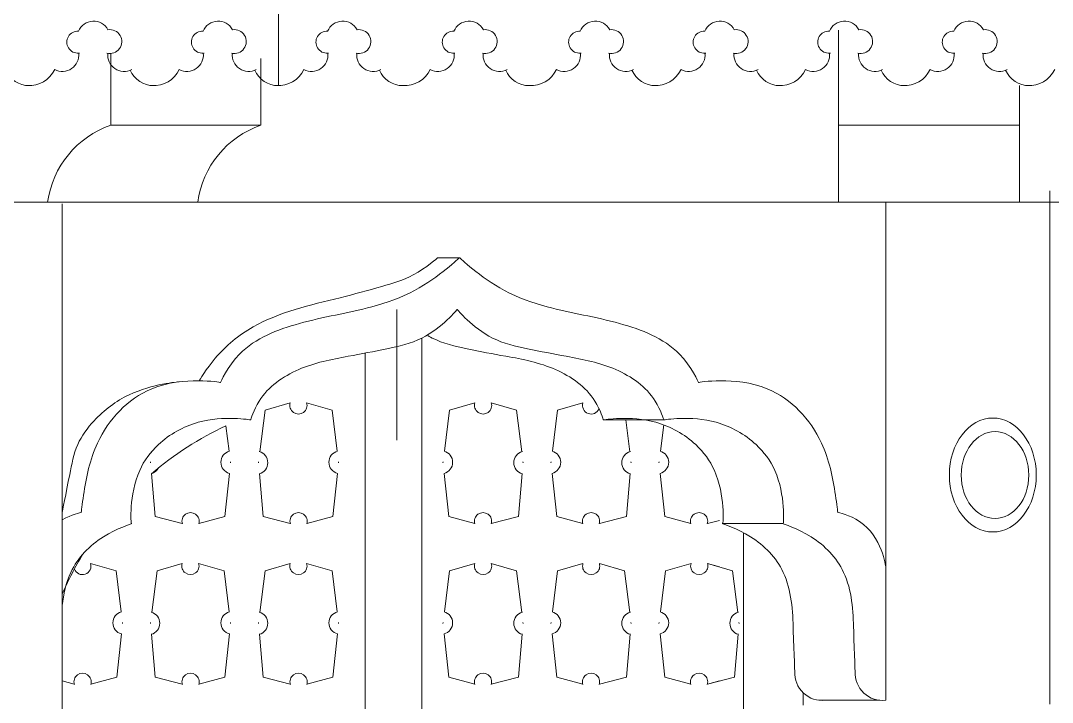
# Model space of a CAD drawing. Header units: millimetres. Extents: x 2399 to 111977, y 1313 to 59551.
# Drawn here: x 74274 to 75710, y 45612 to 46561 of the extents above; entities that cross this region are included whole.
import ezdxf

# ---------------------------------------------------------------- set-up
doc = ezdxf.new("R2010")
doc.units = ezdxf.units.MM
doc.layers.add('hatch1', color=7, linetype='Continuous', lineweight=20, true_color=0x6a6a6a)
doc.layers.add('main line', color=7, linetype='Continuous', lineweight=13)

msp = doc.modelspace()

# ---------------------------------------------------------------- linework, layer by layer
at = {"layer": 'hatch1', "color": 251, "linetype": 'Continuous', "lineweight": 20, "true_color": 0x6a6a6a}
msp.add_line((74331.6163, 45642.185), (74348.2847, 45637.8444), dxfattribs=at)
at = {"layer": 'main line', "color": 7, "linetype": 'Continuous', "lineweight": 13}
for p, q in [((74632.4541, 46470.9113), (74632.4541, 46670.8185)), ((75412.3357, 46308.781), (75412.3357, 46548.3053)), ((74399.2776, 46415.7989), (74399.2776, 46516.0211)), ((74608.2219, 46415.7989), (74608.2219, 46508.6647)), ((75664.1272, 46308.781), (75664.1272, 46470.9113)), ((74608.2219, 46415.7989), (74399.2776, 46415.7989)), ((75412.3357, 46415.7989), (75664.1272, 46415.7989)), ((75706.4596, 45609.7199), (75706.4596, 46324.2577)), ((70508.6168, 46308.781), (75977.1145, 46308.781)), ((74331.6163, 45599.4217), (74331.6163, 46306.236)), ((75478.2296, 45615.3063), (75478.2296, 46308.781)), ((74797.4492, 46159.4724), (74797.4492, 45977.2945)), ((74832.2906, 46119.5093), (74832.2906, 44698.128)), ((74753.4176, 46098.5704), (74753.4176, 44698.128)), ((74649.0769, 46029.391), (74613.9201, 46019.0482)), ((74707.2267, 46019.0482), (74671.8327, 46029.391)), ((74870.8201, 46019.0482), (74906.2141, 46029.391)), ((74928.9699, 46029.391), (74964.1267, 46019.0482)), ((75021.213, 46019.0482), (75056.607, 46029.391)), ((74613.9201, 46019.0482), (74606.7562, 45961.1341)), ((74714.4166, 45961.8144), (74707.2267, 46019.0482)), ((74863.6302, 45961.8144), (74870.8201, 46019.0482)), ((74964.1267, 46019.0482), (74971.2906, 45961.1341)), ((75014.0231, 45961.8144), (75021.213, 46019.0482)), ((74564.0237, 45961.8144), (74559.5639, 45997.3158)), ((75169.1248, 46005.4979), (75085.0651, 46005.4979)), ((75116.1958, 46005.4979), (75121.6835, 45961.1341)), ((75164.416, 45961.8144), (75169.0445, 45998.6587)), ((74454.6472, 45947.2603), (74454.4668, 45945.8021)), ((74566.0352, 45945.8021), (74565.8521, 45947.2603)), ((74605.04, 45947.2603), (74604.8597, 45945.8021)), ((74716.4281, 45945.8021), (74716.2449, 45947.2603)), ((74861.6187, 45945.8021), (74861.8019, 45947.2603)), ((74973.0068, 45947.2603), (74973.1871, 45945.8021)), ((75012.0116, 45945.8021), (75012.1947, 45947.2603)), ((75123.3996, 45947.2603), (75123.58, 45945.8021)), ((75162.4044, 45945.8021), (75162.5876, 45947.2603)), ((74455.7924, 45930.7353), (74461.0334, 45871.1693)), ((74557.8594, 45871.1693), (74564.4317, 45931.1642)), ((74606.1853, 45930.7353), (74611.4263, 45871.1693)), ((74708.2523, 45871.1693), (74714.8246, 45931.1642)), ((74869.7945, 45871.1693), (74863.2222, 45931.1642)), ((74971.8615, 45930.7353), (74966.6205, 45871.1693)), ((75020.1874, 45871.1693), (75013.6151, 45931.1642)), ((75122.2544, 45930.7353), (75117.0134, 45871.1693)), ((75170.5803, 45871.1693), (75164.008, 45931.1642)), ((74461.0334, 45871.1693), (74498.6776, 45861.3664)), ((74521.7636, 45861.4519), (74557.8594, 45871.1693)), ((74611.4263, 45871.1693), (74649.0705, 45861.3664)), ((74672.1564, 45861.4519), (74708.2523, 45871.1693)), ((74905.8904, 45861.4519), (74869.7945, 45871.1693)), ((74966.6205, 45871.1693), (74928.9763, 45861.3664)), ((75056.2832, 45861.4519), (75020.1874, 45871.1693)), ((75117.0134, 45871.1693), (75079.3692, 45861.3664)), ((75206.6761, 45861.4519), (75170.5803, 45871.1693)), ((75246.4304, 45865.707), (75229.7621, 45861.3664)), ((75334.39, 45861.2704), (75250.3302, 45861.2704)), ((75279.8898, 44698.128), (75279.8898, 45847.6994)), ((74371.0469, 45805.869), (74406.4409, 45795.5263)), ((74413.6308, 45738.2925), (74406.4409, 45795.5263)), ((74463.5272, 45795.5263), (74456.3633, 45737.6121)), ((74498.684, 45805.869), (74463.5272, 45795.5263)), ((74556.8338, 45795.5263), (74521.4398, 45805.869)), ((74564.0237, 45738.2925), (74556.8338, 45795.5263)), ((74613.9201, 45795.5263), (74606.7562, 45737.6121)), ((74649.0769, 45805.869), (74613.9201, 45795.5263)), ((74707.2267, 45795.5263), (74671.8327, 45805.869)), ((74714.4166, 45738.2925), (74707.2267, 45795.5263)), ((74863.6302, 45738.2925), (74870.8201, 45795.5263)), ((74870.8201, 45795.5263), (74906.2141, 45805.869)), ((74928.9699, 45805.869), (74964.1267, 45795.5263)), ((74964.1267, 45795.5263), (74971.2906, 45737.6121)), ((75014.0231, 45738.2925), (75021.213, 45795.5263)), ((75021.213, 45795.5263), (75056.607, 45805.869)), ((75079.3628, 45805.869), (75114.5196, 45795.5263)), ((75114.5196, 45795.5263), (75121.6835, 45737.6121)), ((75164.416, 45738.2925), (75171.6059, 45795.5263)), ((75206.9998, 45805.869), (75171.6059, 45795.5263)), ((75229.7557, 45805.869), (75246.4603, 45801.1355)), ((75229.7557, 45805.869), (75264.9125, 45795.5263)), ((75264.9125, 45795.5263), (75272.0764, 45737.6121)), ((74415.6424, 45722.2802), (74415.4592, 45723.7383)), ((74454.6472, 45723.7383), (74454.4668, 45722.2802)), ((74566.0352, 45722.2802), (74565.8521, 45723.7383)), ((74605.04, 45723.7383), (74604.8597, 45722.2802)), ((74716.4281, 45722.2802), (74716.2449, 45723.7383)), ((74861.6187, 45722.2802), (74861.8019, 45723.7383)), ((74973.0068, 45723.7383), (74973.1871, 45722.2802)), ((75012.0116, 45722.2802), (75012.1947, 45723.7383)), ((75123.3996, 45723.7383), (75123.58, 45722.2802)), ((75162.4044, 45722.2802), (75162.5876, 45723.7383)), ((75273.7925, 45723.7383), (75273.9729, 45722.2802)), ((74407.4665, 45647.6473), (74414.0388, 45707.6423)), ((74455.7924, 45707.2134), (74461.0334, 45647.6473)), ((74557.8594, 45647.6473), (74564.4317, 45707.6423)), ((74606.1853, 45707.2134), (74611.4263, 45647.6473)), ((74708.2523, 45647.6473), (74714.8246, 45707.6423)), ((74869.7945, 45647.6473), (74863.2222, 45707.6423)), ((74971.8615, 45707.2134), (74966.6205, 45647.6473)), ((75020.1874, 45647.6473), (75013.6151, 45707.6423)), ((75122.2544, 45707.2134), (75117.0134, 45647.6473)), ((75170.5803, 45647.6473), (75164.008, 45707.6423)), ((75272.6472, 45707.2134), (75267.4063, 45647.6473)), ((74371.3707, 45637.9299), (74407.4665, 45647.6473)), ((74461.0334, 45647.6473), (74498.6776, 45637.8444)), ((74521.7636, 45637.9299), (74557.8594, 45647.6473)), ((74611.4263, 45647.6473), (74649.0705, 45637.8444)), ((74672.1564, 45637.9299), (74708.2523, 45647.6473)), ((74905.8904, 45637.9299), (74869.7945, 45647.6473)), ((74966.6205, 45647.6473), (74928.9763, 45637.8444)), ((75056.2832, 45637.9299), (75020.1874, 45647.6473)), ((75117.0134, 45647.6473), (75079.3692, 45637.8444)), ((75206.6761, 45637.9299), (75170.5803, 45647.6473)), ((75267.4063, 45647.6473), (75229.7621, 45637.8444)), ((75246.4304, 45642.185), (75229.7621, 45637.8444)), ((75363.0266, 45608.6844), (75363.0266, 45625.8484)), ((75385.1433, 45615.3063), (75469.2031, 45615.3063))]:
    msp.add_line(p, q, dxfattribs=at)
at = {"layer": 'main line', "color": 7, "linetype": 'Continuous', "lineweight": 13, "flags": 128}
for points in [[(74393.7937, 46516.0211, 1.219803903), (74395.2242, 46548.703, 0.63216014), (74354.2602, 46546.7048, 1.067465283), (74354.4949, 46516.0211, -0.60309642), (74321.1032, 46493.2549)], [(74393.7937, 46516.0211, 1.219803903), (74395.2242, 46548.703, 0.63216014), (74354.2602, 46546.7048, 1.067465283), (74354.4949, 46516.0211, -0.60309642), (74321.1032, 46493.2549)], [(74393.7937, 46516.0211, 1.219803903), (74395.2242, 46548.703, 0.63216014), (74354.2602, 46546.7048, 1.067465283), (74354.4949, 46516.0211, -0.60309642), (74321.1032, 46493.2549)], [(74393.7937, 46516.0211, 1.219803903), (74395.2242, 46548.703, 0.63216014), (74354.2602, 46546.7048, 1.067465283), (74354.4949, 46516.0211, -0.60309642), (74321.1032, 46493.2549)], [(74393.7937, 46516.0211, 1.219803903), (74395.2242, 46548.703, 0.63216014), (74354.2602, 46546.7048, 1.067465283), (74354.4949, 46516.0211, -0.60309642), (74321.1032, 46493.2549)], [(74393.7937, 46516.0211, 1.219803903), (74395.2242, 46548.703, 0.63216014), (74354.2602, 46546.7048, 1.067465283), (74354.4949, 46516.0211, -0.60309642), (74321.1032, 46493.2549)], [(74567.2057, 46516.0211, 1.219803903), (74568.6362, 46548.703, 0.63216014), (74527.6721, 46546.7048, 1.067465283), (74527.9069, 46516.0211, -0.60309642), (74494.5151, 46493.2549)], [(74567.2057, 46516.0211, 1.219803903), (74568.6362, 46548.703, 0.63216014), (74527.6721, 46546.7048, 1.067465283), (74527.9069, 46516.0211, -0.60309642), (74494.5151, 46493.2549)], [(74567.2057, 46516.0211, 1.219803903), (74568.6362, 46548.703, 0.63216014), (74527.6721, 46546.7048, 1.067465283), (74527.9069, 46516.0211, -0.60309642), (74494.5151, 46493.2549)], [(74567.2057, 46516.0211, 1.219803903), (74568.6362, 46548.703, 0.63216014), (74527.6721, 46546.7048, 1.067465283), (74527.9069, 46516.0211, -0.60309642), (74494.5151, 46493.2549)], [(74567.2057, 46516.0211, 1.219803903), (74568.6362, 46548.703, 0.63216014), (74527.6721, 46546.7048, 1.067465283), (74527.9069, 46516.0211, -0.60309642), (74494.5151, 46493.2549)], [(74567.2057, 46516.0211, 1.219803903), (74568.6362, 46548.703, 0.63216014), (74527.6721, 46546.7048, 1.067465283), (74527.9069, 46516.0211, -0.60309642), (74494.5151, 46493.2549)], [(74740.6177, 46516.0211, 1.219803903), (74742.0481, 46548.703, 0.63216014), (74701.0841, 46546.7048, 1.067465283), (74701.3189, 46516.0211, -0.60309642), (74667.9271, 46493.2549)], [(74740.6177, 46516.0211, 1.219803903), (74742.0481, 46548.703, 0.63216014), (74701.0841, 46546.7048, 1.067465283), (74701.3189, 46516.0211, -0.60309642), (74667.9271, 46493.2549)], [(74740.6177, 46516.0211, 1.219803903), (74742.0481, 46548.703, 0.63216014), (74701.0841, 46546.7048, 1.067465283), (74701.3189, 46516.0211, -0.60309642), (74667.9271, 46493.2549)], [(74740.6177, 46516.0211, 1.219803903), (74742.0481, 46548.703, 0.63216014), (74701.0841, 46546.7048, 1.067465283), (74701.3189, 46516.0211, -0.60309642), (74667.9271, 46493.2549)], [(74740.6177, 46516.0211, 1.219803903), (74742.0481, 46548.703, 0.63216014), (74701.0841, 46546.7048, 1.067465283), (74701.3189, 46516.0211, -0.60309642), (74667.9271, 46493.2549)], [(74740.6177, 46516.0211, 1.219803903), (74742.0481, 46548.703, 0.63216014), (74701.0841, 46546.7048, 1.067465283), (74701.3189, 46516.0211, -0.60309642), (74667.9271, 46493.2549)], [(74916.4844, 46516.0211, 1.219803903), (74917.9148, 46548.703, 0.63216014), (74876.9508, 46546.7048, 1.067465283), (74877.1856, 46516.0211, -0.60309642), (74843.7938, 46493.2549)], [(74916.4844, 46516.0211, 1.219803903), (74917.9148, 46548.703, 0.63216014), (74876.9508, 46546.7048, 1.067465283), (74877.1856, 46516.0211, -0.60309642), (74843.7938, 46493.2549)], [(74916.4844, 46516.0211, 1.219803903), (74917.9148, 46548.703, 0.63216014), (74876.9508, 46546.7048, 1.067465283), (74877.1856, 46516.0211, -0.60309642), (74843.7938, 46493.2549)], [(74916.4844, 46516.0211, 1.219803903), (74917.9148, 46548.703, 0.63216014), (74876.9508, 46546.7048, 1.067465283), (74877.1856, 46516.0211, -0.60309642), (74843.7938, 46493.2549)], [(74916.4844, 46516.0211, 1.219803903), (74917.9148, 46548.703, 0.63216014), (74876.9508, 46546.7048, 1.067465283), (74877.1856, 46516.0211, -0.60309642), (74843.7938, 46493.2549)], [(74916.4844, 46516.0211, 1.219803903), (74917.9148, 46548.703, 0.63216014), (74876.9508, 46546.7048, 1.067465283), (74877.1856, 46516.0211, -0.60309642), (74843.7938, 46493.2549)], [(75092.3511, 46516.0211, 1.219803903), (75093.7815, 46548.703, 0.63216014), (75052.8175, 46546.7048, 1.067465283), (75053.0522, 46516.0211, -0.60309642), (75019.6605, 46493.2549)], [(75092.3511, 46516.0211, 1.219803903), (75093.7815, 46548.703, 0.63216014), (75052.8175, 46546.7048, 1.067465283), (75053.0522, 46516.0211, -0.60309642), (75019.6605, 46493.2549)], [(75092.3511, 46516.0211, 1.219803903), (75093.7815, 46548.703, 0.63216014), (75052.8175, 46546.7048, 1.067465283), (75053.0522, 46516.0211, -0.60309642), (75019.6605, 46493.2549)], [(75092.3511, 46516.0211, 1.219803903), (75093.7815, 46548.703, 0.63216014), (75052.8175, 46546.7048, 1.067465283), (75053.0522, 46516.0211, -0.60309642), (75019.6605, 46493.2549)], [(75092.3511, 46516.0211, 1.219803903), (75093.7815, 46548.703, 0.63216014), (75052.8175, 46546.7048, 1.067465283), (75053.0522, 46516.0211, -0.60309642), (75019.6605, 46493.2549)], [(75092.3511, 46516.0211, 1.219803903), (75093.7815, 46548.703, 0.63216014), (75052.8175, 46546.7048, 1.067465283), (75053.0522, 46516.0211, -0.60309642), (75019.6605, 46493.2549)], [(75265.763, 46516.0211, 1.219803903), (75267.1935, 46548.703, 0.63216014), (75226.2295, 46546.7048, 1.067465283), (75226.4642, 46516.0211, -0.60309642), (75193.0725, 46493.2549)], [(75265.763, 46516.0211, 1.219803903), (75267.1935, 46548.703, 0.63216014), (75226.2295, 46546.7048, 1.067465283), (75226.4642, 46516.0211, -0.60309642), (75193.0725, 46493.2549)], [(75265.763, 46516.0211, 1.219803903), (75267.1935, 46548.703, 0.63216014), (75226.2295, 46546.7048, 1.067465283), (75226.4642, 46516.0211, -0.60309642), (75193.0725, 46493.2549)], [(75265.763, 46516.0211, 1.219803903), (75267.1935, 46548.703, 0.63216014), (75226.2295, 46546.7048, 1.067465283), (75226.4642, 46516.0211, -0.60309642), (75193.0725, 46493.2549)], [(75265.763, 46516.0211, 1.219803903), (75267.1935, 46548.703, 0.63216014), (75226.2295, 46546.7048, 1.067465283), (75226.4642, 46516.0211, -0.60309642), (75193.0725, 46493.2549)], [(75265.763, 46516.0211, 1.219803903), (75267.1935, 46548.703, 0.63216014), (75226.2295, 46546.7048, 1.067465283), (75226.4642, 46516.0211, -0.60309642), (75193.0725, 46493.2549)], [(75439.175, 46516.0211, 1.219803903), (75440.6054, 46548.703, 0.63216014), (75399.6414, 46546.7048, 1.067465283), (75399.8762, 46516.0211, -0.60309642), (75366.4844, 46493.2549)], [(75439.175, 46516.0211, 1.219803903), (75440.6054, 46548.703, 0.63216014), (75399.6414, 46546.7048, 1.067465283), (75399.8762, 46516.0211, -0.60309642), (75366.4844, 46493.2549)], [(75439.175, 46516.0211, 1.219803903), (75440.6054, 46548.703, 0.63216014), (75399.6414, 46546.7048, 1.067465283), (75399.8762, 46516.0211, -0.60309642), (75366.4844, 46493.2549)], [(75439.175, 46516.0211, 1.219803903), (75440.6054, 46548.703, 0.63216014), (75399.6414, 46546.7048, 1.067465283), (75399.8762, 46516.0211, -0.60309642), (75366.4844, 46493.2549)], [(75439.175, 46516.0211, 1.219803903), (75440.6054, 46548.703, 0.63216014), (75399.6414, 46546.7048, 1.067465283), (75399.8762, 46516.0211, -0.60309642), (75366.4844, 46493.2549)], [(75439.175, 46516.0211, 1.219803903), (75440.6054, 46548.703, 0.63216014), (75399.6414, 46546.7048, 1.067465283), (75399.8762, 46516.0211, -0.60309642), (75366.4844, 46493.2549)], [(75612.587, 46516.0211, 1.219803903), (75614.0174, 46548.703, 0.63216014), (75573.0534, 46546.7048, 1.067465283), (75573.2881, 46516.0211, -0.60309642), (75539.8964, 46493.2549)], [(75612.587, 46516.0211, 1.219803903), (75614.0174, 46548.703, 0.63216014), (75573.0534, 46546.7048, 1.067465283), (75573.2881, 46516.0211, -0.60309642), (75539.8964, 46493.2549)], [(75612.587, 46516.0211, 1.219803903), (75614.0174, 46548.703, 0.63216014), (75573.0534, 46546.7048, 1.067465283), (75573.2881, 46516.0211, -0.60309642), (75539.8964, 46493.2549)], [(75612.587, 46516.0211, 1.219803903), (75614.0174, 46548.703, 0.63216014), (75573.0534, 46546.7048, 1.067465283), (75573.2881, 46516.0211, -0.60309642), (75539.8964, 46493.2549)], [(75612.587, 46516.0211, 1.219803903), (75614.0174, 46548.703, 0.63216014), (75573.0534, 46546.7048, 1.067465283), (75573.2881, 46516.0211, -0.60309642), (75539.8964, 46493.2549)], [(75612.587, 46516.0211, 1.219803903), (75614.0174, 46548.703, 0.63216014), (75573.0534, 46546.7048, 1.067465283), (75573.2881, 46516.0211, -0.60309642), (75539.8964, 46493.2549)], [(74355.6926, 46516.0211, -0.017938026), (74354.5213, 46515.7773)], [(74355.6926, 46516.0211, -0.017938026), (74354.5213, 46515.7773)], [(74355.6926, 46516.0211, -0.017938026), (74354.5213, 46515.7773)], [(74355.6926, 46516.0211, -0.017938026), (74354.5213, 46515.7773)], [(74355.6926, 46516.0211, -0.017938026), (74354.5213, 46515.7773)], [(74355.6926, 46516.0211, -0.017938026), (74354.5213, 46515.7773)], [(74394.9915, 46516.0211, 0.60309642), (74428.3832, 46493.2549)], [(74394.9915, 46516.0211, 0.60309642), (74428.3832, 46493.2549)], [(74394.9915, 46516.0211, 0.60309642), (74428.3832, 46493.2549)], [(74394.9915, 46516.0211, 0.60309642), (74428.3832, 46493.2549)], [(74394.9915, 46516.0211, 0.60309642), (74428.3832, 46493.2549)], [(74394.9915, 46516.0211, 0.60309642), (74428.3832, 46493.2549)], [(74529.1046, 46516.0211, -0.017938026), (74527.9332, 46515.7773)], [(74529.1046, 46516.0211, -0.017938026), (74527.9332, 46515.7773)], [(74529.1046, 46516.0211, -0.017938026), (74527.9332, 46515.7773)], [(74529.1046, 46516.0211, -0.017938026), (74527.9332, 46515.7773)], [(74529.1046, 46516.0211, -0.017938026), (74527.9332, 46515.7773)], [(74529.1046, 46516.0211, -0.017938026), (74527.9332, 46515.7773)], [(74568.4034, 46516.0211, 0.60309642), (74601.7952, 46493.2549)], [(74568.4034, 46516.0211, 0.60309642), (74601.7952, 46493.2549)], [(74568.4034, 46516.0211, 0.60309642), (74601.7952, 46493.2549)], [(74568.4034, 46516.0211, 0.60309642), (74601.7952, 46493.2549)], [(74568.4034, 46516.0211, 0.60309642), (74601.7952, 46493.2549)], [(74568.4034, 46516.0211, 0.60309642), (74601.7952, 46493.2549)], [(74702.5166, 46516.0211, -0.017938026), (74701.3452, 46515.7773)], [(74702.5166, 46516.0211, -0.017938026), (74701.3452, 46515.7773)], [(74702.5166, 46516.0211, -0.017938026), (74701.3452, 46515.7773)], [(74702.5166, 46516.0211, -0.017938026), (74701.3452, 46515.7773)], [(74702.5166, 46516.0211, -0.017938026), (74701.3452, 46515.7773)], [(74702.5166, 46516.0211, -0.017938026), (74701.3452, 46515.7773)], [(74741.8154, 46516.0211, 0.60309642), (74775.2071, 46493.2549)], [(74741.8154, 46516.0211, 0.60309642), (74775.2071, 46493.2549)], [(74741.8154, 46516.0211, 0.60309642), (74775.2071, 46493.2549)], [(74741.8154, 46516.0211, 0.60309642), (74775.2071, 46493.2549)], [(74741.8154, 46516.0211, 0.60309642), (74775.2071, 46493.2549)], [(74741.8154, 46516.0211, 0.60309642), (74775.2071, 46493.2549)], [(74878.3833, 46516.0211, -0.017938026), (74877.2119, 46515.7773)], [(74878.3833, 46516.0211, -0.017938026), (74877.2119, 46515.7773)], [(74878.3833, 46516.0211, -0.017938026), (74877.2119, 46515.7773)], [(74878.3833, 46516.0211, -0.017938026), (74877.2119, 46515.7773)], [(74878.3833, 46516.0211, -0.017938026), (74877.2119, 46515.7773)], [(74878.3833, 46516.0211, -0.017938026), (74877.2119, 46515.7773)], [(74917.6821, 46516.0211, 0.60309642), (74951.0738, 46493.2549)], [(74917.6821, 46516.0211, 0.60309642), (74951.0738, 46493.2549)], [(74917.6821, 46516.0211, 0.60309642), (74951.0738, 46493.2549)], [(74917.6821, 46516.0211, 0.60309642), (74951.0738, 46493.2549)], [(74917.6821, 46516.0211, 0.60309642), (74951.0738, 46493.2549)], [(74917.6821, 46516.0211, 0.60309642), (74951.0738, 46493.2549)], [(75054.25, 46516.0211, -0.017938026), (75053.0786, 46515.7773)], [(75054.25, 46516.0211, -0.017938026), (75053.0786, 46515.7773)], [(75054.25, 46516.0211, -0.017938026), (75053.0786, 46515.7773)], [(75054.25, 46516.0211, -0.017938026), (75053.0786, 46515.7773)], [(75054.25, 46516.0211, -0.017938026), (75053.0786, 46515.7773)], [(75054.25, 46516.0211, -0.017938026), (75053.0786, 46515.7773)], [(75093.5488, 46516.0211, 0.60309642), (75126.9405, 46493.2549)], [(75093.5488, 46516.0211, 0.60309642), (75126.9405, 46493.2549)], [(75093.5488, 46516.0211, 0.60309642), (75126.9405, 46493.2549)], [(75093.5488, 46516.0211, 0.60309642), (75126.9405, 46493.2549)], [(75093.5488, 46516.0211, 0.60309642), (75126.9405, 46493.2549)], [(75093.5488, 46516.0211, 0.60309642), (75126.9405, 46493.2549)], [(75227.6619, 46516.0211, -0.017938026), (75226.4906, 46515.7773)], [(75227.6619, 46516.0211, -0.017938026), (75226.4906, 46515.7773)], [(75227.6619, 46516.0211, -0.017938026), (75226.4906, 46515.7773)], [(75227.6619, 46516.0211, -0.017938026), (75226.4906, 46515.7773)], [(75227.6619, 46516.0211, -0.017938026), (75226.4906, 46515.7773)], [(75227.6619, 46516.0211, -0.017938026), (75226.4906, 46515.7773)], [(75266.9607, 46516.0211, 0.60309642), (75300.3525, 46493.2549)], [(75266.9607, 46516.0211, 0.60309642), (75300.3525, 46493.2549)], [(75266.9607, 46516.0211, 0.60309642), (75300.3525, 46493.2549)], [(75266.9607, 46516.0211, 0.60309642), (75300.3525, 46493.2549)], [(75266.9607, 46516.0211, 0.60309642), (75300.3525, 46493.2549)], [(75266.9607, 46516.0211, 0.60309642), (75300.3525, 46493.2549)], [(75401.0739, 46516.0211, -0.017938026), (75399.9025, 46515.7773)], [(75401.0739, 46516.0211, -0.017938026), (75399.9025, 46515.7773)], [(75401.0739, 46516.0211, -0.017938026), (75399.9025, 46515.7773)], [(75401.0739, 46516.0211, -0.017938026), (75399.9025, 46515.7773)], [(75401.0739, 46516.0211, -0.017938026), (75399.9025, 46515.7773)], [(75401.0739, 46516.0211, -0.017938026), (75399.9025, 46515.7773)], [(75440.3727, 46516.0211, 0.60309642), (75473.7645, 46493.2549)], [(75440.3727, 46516.0211, 0.60309642), (75473.7645, 46493.2549)], [(75440.3727, 46516.0211, 0.60309642), (75473.7645, 46493.2549)], [(75440.3727, 46516.0211, 0.60309642), (75473.7645, 46493.2549)], [(75440.3727, 46516.0211, 0.60309642), (75473.7645, 46493.2549)], [(75440.3727, 46516.0211, 0.60309642), (75473.7645, 46493.2549)], [(75574.4859, 46516.0211, -0.017938026), (75573.3145, 46515.7773)], [(75574.4859, 46516.0211, -0.017938026), (75573.3145, 46515.7773)], [(75574.4859, 46516.0211, -0.017938026), (75573.3145, 46515.7773)], [(75574.4859, 46516.0211, -0.017938026), (75573.3145, 46515.7773)], [(75574.4859, 46516.0211, -0.017938026), (75573.3145, 46515.7773)], [(75574.4859, 46516.0211, -0.017938026), (75573.3145, 46515.7773)], [(75613.7847, 46516.0211, 0.60309642), (75647.1764, 46493.2549)], [(75613.7847, 46516.0211, 0.60309642), (75647.1764, 46493.2549)], [(75613.7847, 46516.0211, 0.60309642), (75647.1764, 46493.2549)], [(75613.7847, 46516.0211, 0.60309642), (75647.1764, 46493.2549)], [(75613.7847, 46516.0211, 0.60309642), (75647.1764, 46493.2549)], [(75613.7847, 46516.0211, 0.60309642), (75647.1764, 46493.2549)], [(74252.8568, 46492.27, 0.304535594), (74285.6302, 46470.9113)], [(74252.8568, 46492.27, 0.304535594), (74285.6302, 46470.9113)], [(74252.8568, 46492.27, 0.304535594), (74285.6302, 46470.9113)], [(74252.8568, 46492.27, 0.304535594), (74285.6302, 46470.9113)], [(74252.8568, 46492.27, 0.304535594), (74285.6302, 46470.9113)], [(74252.8568, 46492.27, 0.304535594), (74285.6302, 46470.9113)], [(74283.1755, 46470.9113, 0.304535594), (74321.1032, 46493.2549)], [(74283.1755, 46470.9113, 0.304535594), (74321.1032, 46493.2549)], [(74283.1755, 46470.9113, 0.304535594), (74321.1032, 46493.2549)], [(74283.1755, 46470.9113, 0.304535594), (74321.1032, 46493.2549)], [(74283.1755, 46470.9113, 0.304535594), (74321.1032, 46493.2549)], [(74283.1755, 46470.9113, 0.304535594), (74321.1032, 46493.2549)], [(74426.2688, 46492.27, 0.304535594), (74459.0422, 46470.9113)], [(74426.2688, 46492.27, 0.304535594), (74459.0422, 46470.9113)], [(74426.2688, 46492.27, 0.304535594), (74459.0422, 46470.9113)], [(74426.2688, 46492.27, 0.304535594), (74459.0422, 46470.9113)], [(74426.2688, 46492.27, 0.304535594), (74459.0422, 46470.9113)], [(74426.2688, 46492.27, 0.304535594), (74459.0422, 46470.9113)], [(74456.5874, 46470.9113, 0.304535594), (74494.5151, 46493.2549)], [(74456.5874, 46470.9113, 0.304535594), (74494.5151, 46493.2549)], [(74456.5874, 46470.9113, 0.304535594), (74494.5151, 46493.2549)], [(74456.5874, 46470.9113, 0.304535594), (74494.5151, 46493.2549)], [(74456.5874, 46470.9113, 0.304535594), (74494.5151, 46493.2549)], [(74456.5874, 46470.9113, 0.304535594), (74494.5151, 46493.2549)], [(74599.6808, 46492.27, 0.304535594), (74632.4541, 46470.9113)], [(74599.6808, 46492.27, 0.304535594), (74632.4541, 46470.9113)], [(74599.6808, 46492.27, 0.304535594), (74632.4541, 46470.9113)], [(74599.6808, 46492.27, 0.304535594), (74632.4541, 46470.9113)], [(74599.6808, 46492.27, 0.304535594), (74632.4541, 46470.9113)], [(74599.6808, 46492.27, 0.304535594), (74632.4541, 46470.9113)], [(74629.9994, 46470.9113, 0.304535594), (74667.9271, 46493.2549)], [(74629.9994, 46470.9113, 0.304535594), (74667.9271, 46493.2549)], [(74629.9994, 46470.9113, 0.304535594), (74667.9271, 46493.2549)], [(74629.9994, 46470.9113, 0.304535594), (74667.9271, 46493.2549)], [(74629.9994, 46470.9113, 0.304535594), (74667.9271, 46493.2549)], [(74629.9994, 46470.9113, 0.304535594), (74667.9271, 46493.2549)], [(74773.0927, 46492.27, 0.304535594), (74805.8661, 46470.9113)], [(74773.0927, 46492.27, 0.304535594), (74805.8661, 46470.9113)], [(74773.0927, 46492.27, 0.304535594), (74805.8661, 46470.9113)], [(74773.0927, 46492.27, 0.304535594), (74805.8661, 46470.9113)], [(74773.0927, 46492.27, 0.304535594), (74805.8661, 46470.9113)], [(74773.0927, 46492.27, 0.304535594), (74805.8661, 46470.9113)], [(74805.8661, 46470.9113, 0.304535594), (74843.7938, 46493.2549)], [(74805.8661, 46470.9113, 0.304535594), (74843.7938, 46493.2549)], [(74805.8661, 46470.9113, 0.304535594), (74843.7938, 46493.2549)], [(74805.8661, 46470.9113, 0.304535594), (74843.7938, 46493.2549)], [(74805.8661, 46470.9113, 0.304535594), (74843.7938, 46493.2549)], [(74805.8661, 46470.9113, 0.304535594), (74843.7938, 46493.2549)], [(74948.9594, 46492.27, 0.304535594), (74981.7328, 46470.9113)], [(74948.9594, 46492.27, 0.304535594), (74981.7328, 46470.9113)], [(74948.9594, 46492.27, 0.304535594), (74981.7328, 46470.9113)], [(74948.9594, 46492.27, 0.304535594), (74981.7328, 46470.9113)], [(74948.9594, 46492.27, 0.304535594), (74981.7328, 46470.9113)], [(74948.9594, 46492.27, 0.304535594), (74981.7328, 46470.9113)], [(74981.7328, 46470.9113, 0.304535594), (75019.6605, 46493.2549)], [(74981.7328, 46470.9113, 0.304535594), (75019.6605, 46493.2549)], [(74981.7328, 46470.9113, 0.304535594), (75019.6605, 46493.2549)], [(74981.7328, 46470.9113, 0.304535594), (75019.6605, 46493.2549)], [(74981.7328, 46470.9113, 0.304535594), (75019.6605, 46493.2549)], [(74981.7328, 46470.9113, 0.304535594), (75019.6605, 46493.2549)], [(75124.8261, 46492.27, 0.304535594), (75157.5995, 46470.9113)], [(75124.8261, 46492.27, 0.304535594), (75157.5995, 46470.9113)], [(75124.8261, 46492.27, 0.304535594), (75157.5995, 46470.9113)], [(75124.8261, 46492.27, 0.304535594), (75157.5995, 46470.9113)], [(75124.8261, 46492.27, 0.304535594), (75157.5995, 46470.9113)], [(75124.8261, 46492.27, 0.304535594), (75157.5995, 46470.9113)], [(75155.1448, 46470.9113, 0.304535594), (75193.0725, 46493.2549)], [(75155.1448, 46470.9113, 0.304535594), (75193.0725, 46493.2549)], [(75155.1448, 46470.9113, 0.304535594), (75193.0725, 46493.2549)], [(75155.1448, 46470.9113, 0.304535594), (75193.0725, 46493.2549)], [(75155.1448, 46470.9113, 0.304535594), (75193.0725, 46493.2549)], [(75155.1448, 46470.9113, 0.304535594), (75193.0725, 46493.2549)], [(75298.2381, 46492.27, 0.304535594), (75331.0115, 46470.9113)], [(75298.2381, 46492.27, 0.304535594), (75331.0115, 46470.9113)], [(75298.2381, 46492.27, 0.304535594), (75331.0115, 46470.9113)], [(75298.2381, 46492.27, 0.304535594), (75331.0115, 46470.9113)], [(75298.2381, 46492.27, 0.304535594), (75331.0115, 46470.9113)], [(75298.2381, 46492.27, 0.304535594), (75331.0115, 46470.9113)], [(75328.5567, 46470.9113, 0.304535594), (75366.4844, 46493.2549)], [(75328.5567, 46470.9113, 0.304535594), (75366.4844, 46493.2549)], [(75328.5567, 46470.9113, 0.304535594), (75366.4844, 46493.2549)], [(75328.5567, 46470.9113, 0.304535594), (75366.4844, 46493.2549)], [(75328.5567, 46470.9113, 0.304535594), (75366.4844, 46493.2549)], [(75328.5567, 46470.9113, 0.304535594), (75366.4844, 46493.2549)], [(75471.6501, 46492.27, 0.304535594), (75504.4234, 46470.9113)], [(75471.6501, 46492.27, 0.304535594), (75504.4234, 46470.9113)], [(75471.6501, 46492.27, 0.304535594), (75504.4234, 46470.9113)], [(75471.6501, 46492.27, 0.304535594), (75504.4234, 46470.9113)], [(75471.6501, 46492.27, 0.304535594), (75504.4234, 46470.9113)], [(75471.6501, 46492.27, 0.304535594), (75504.4234, 46470.9113)], [(75501.9687, 46470.9113, 0.304535594), (75539.8964, 46493.2549)], [(75501.9687, 46470.9113, 0.304535594), (75539.8964, 46493.2549)], [(75501.9687, 46470.9113, 0.304535594), (75539.8964, 46493.2549)], [(75501.9687, 46470.9113, 0.304535594), (75539.8964, 46493.2549)], [(75501.9687, 46470.9113, 0.304535594), (75539.8964, 46493.2549)], [(75501.9687, 46470.9113, 0.304535594), (75539.8964, 46493.2549)], [(75645.062, 46492.27, 0.304535594), (75677.8354, 46470.9113)], [(75645.062, 46492.27, 0.304535594), (75677.8354, 46470.9113)], [(75645.062, 46492.27, 0.304535594), (75677.8354, 46470.9113)], [(75645.062, 46492.27, 0.304535594), (75677.8354, 46470.9113)], [(75645.062, 46492.27, 0.304535594), (75677.8354, 46470.9113)], [(75645.062, 46492.27, 0.304535594), (75677.8354, 46470.9113)], [(75675.3807, 46470.9113, 0.304535594), (75713.3083, 46493.2549)], [(75675.3807, 46470.9113, 0.304535594), (75713.3083, 46493.2549)], [(75675.3807, 46470.9113, 0.304535594), (75713.3083, 46493.2549)], [(75675.3807, 46470.9113, 0.304535594), (75713.3083, 46493.2549)], [(75675.3807, 46470.9113, 0.304535594), (75713.3083, 46493.2549)], [(75675.3807, 46470.9113, 0.304535594), (75713.3083, 46493.2549)]]:
    msp.add_lwpolyline(points, format="xyb", dxfattribs=at)
at = {"layer": 'main line', "color": 7, "linetype": 'Continuous', "lineweight": 13}
for centre, radius, start, end in [((74442.1532, 46290.8512), 132.0994, 108.9395644, 172.1991711), ((74651.0975, 46290.8512), 132.0994, 108.9395644, 172.1991711), ((74660.4548, 46025.6881), 11.9653, 161.9728274, 18.0271726), ((74917.592, 46025.6881), 11.9653, 161.9728274, 18.0271726), ((75067.9849, 46025.6881), 11.9653, 161.9728274, 336.7581559), ((74754.4672, 45579.4801), 461.0574, 115.0071295, 130.3759767), ((74451.4907, 45946.0208), 15.8793, 72.1301541, 75.5994413), ((74568.3809, 45946.5446), 15.8793, 104.4005587, 255.5994413), ((74601.8835, 45946.0208), 15.8793, 284.4005587, 75.5994413), ((74718.7737, 45946.5446), 15.8793, 104.4005587, 255.5994413), ((74859.2731, 45946.5446), 15.8793, 284.4005587, 75.5994413), ((74976.1633, 45946.0208), 15.8793, 104.4005587, 255.5994413), ((75009.6659, 45946.5446), 15.8793, 284.4005587, 75.5994413), ((75126.5561, 45946.0208), 15.8793, 104.4005587, 255.5994413), ((75160.0588, 45946.5446), 15.8793, 284.4005587, 75.5994413), ((74451.4907, 45946.0208), 15.8793, 284.4005587, 333.3143031), ((74510.2089, 45864.5597), 11.9653, 341.9728274, 198.0271726), ((74660.6018, 45864.5597), 11.9653, 341.9728274, 198.0271726), ((74917.445, 45864.5597), 11.9653, 341.9728274, 198.0271726), ((75067.8379, 45864.5597), 11.9653, 341.9728274, 198.0271726), ((75218.2308, 45864.5597), 11.9653, 341.9728274, 198.0271726), ((74754.4672, 45579.4801), 461.0574, 148.7585809, 156.4060879), ((74359.669, 45802.1662), 11.9653, 200.5486028, 18.0271726), ((74510.0619, 45802.1662), 11.9653, 161.9728274, 18.0271726), ((74660.4548, 45802.1662), 11.9653, 161.9728274, 18.0271726), ((74917.592, 45802.1662), 11.9653, 161.9728274, 18.0271726), ((75067.9849, 45802.1662), 11.9653, 161.9728274, 18.0271726), ((75218.3778, 45802.1662), 11.9653, 161.9728274, 18.0271726), ((74417.988, 45723.0227), 15.8793, 104.4005587, 255.5994413), ((74451.4907, 45722.4989), 15.8793, 284.4005587, 75.5994413), ((74568.3809, 45723.0227), 15.8793, 104.4005587, 255.5994413), ((74601.8835, 45722.4989), 15.8793, 284.4005587, 75.5994413), ((74718.7737, 45723.0227), 15.8793, 104.4005587, 255.5994413), ((74859.2731, 45723.0227), 15.8793, 284.4005587, 75.5994413), ((74976.1633, 45722.4989), 15.8793, 104.4005587, 255.5994413), ((75009.6659, 45723.0227), 15.8793, 284.4005587, 75.5994413), ((75126.5561, 45722.4989), 15.8793, 104.4005587, 255.5994413), ((75160.0588, 45723.0227), 15.8793, 284.4005587, 75.5994413), ((75276.949, 45722.4989), 15.8793, 104.4005587, 255.5994413), ((74359.816, 45641.0377), 11.9653, 341.9728274, 198.0271726), ((74510.2089, 45641.0377), 11.9653, 341.9728274, 198.0271726), ((74660.6018, 45641.0377), 11.9653, 341.9728274, 198.0271726), ((74917.445, 45641.0377), 11.9653, 341.9728274, 198.0271726), ((75067.8379, 45641.0377), 11.9653, 341.9728274, 198.0271726), ((75218.2308, 45641.0377), 11.9653, 341.9728274, 198.0271726), ((75389.6566, 45653.2459), 38.2071, 176.8607904, 276.7840138), ((75473.7164, 45653.2459), 38.2071, 176.8607904, 276.7840138)]:
    msp.add_arc(centre, radius, start, end, dxfattribs=at)
for centre, major_axis, ratio in [((75627.1565, 45928.8788), (0, -79.3031), 0.762827774), ((75630.2463, 45928.7479), (0, -60.4946), 0.776919766)]:
    msp.add_ellipse(centre, major_axis=major_axis, ratio=ratio, dxfattribs=at)
for points, knots in [([(74854.249, 46231.3461), (74854.249, 46231.3461), (74838.6516, 46217.2541), (74820.292, 46207.4863), (74806.5572, 46200.1791), (74791.5864, 46195.65), (74776.6329, 46191.3163), (74757.3021, 46185.714), (74737.8377, 46180.5759), (74718.3138, 46175.6897), (74676.6723, 46165.2683), (74634.4474, 46156.0739), (74597.2317, 46134.9661), (74577.2765, 46123.648), (74559.5192, 46108.858), (74544.7011, 46091.3769), (74532.2615, 46076.7017), (74522.3043, 46060.115), (74522.3043, 46060.115)], [0, 0, 0, 0, 1, 1, 1, 2, 2, 2, 3, 3, 3, 4, 4, 4, 5, 5, 5, 6, 6, 6, 6]), ([(74551.7803, 46057.5928), (74551.7803, 46057.5928), (74561.7622, 46079.9885), (74578.5047, 46097.1642), (74600.5435, 46119.7733), (74631.1541, 46131.2003), (74661.7365, 46139.7366), (74694.9996, 46149.0212), (74729.2482, 46154.1451), (74762.6375, 46163.0214), (74783.2228, 46168.4939), (74803.4162, 46175.5131), (74822.1433, 46185.6595), (74856.2797, 46204.1547), (74884.6769, 46231.3461), (74884.6769, 46231.3461)], [0, 0, 0, 0, 1, 1, 1, 2, 2, 2, 3, 3, 3, 4, 4, 4, 5, 5, 5, 5]), ([(75217.5735, 46057.5928), (75217.5735, 46057.5928), (75207.5916, 46079.9885), (75190.8491, 46097.1642), (75168.8102, 46119.7733), (75138.1997, 46131.2003), (75107.6172, 46139.7366), (75074.3541, 46149.0212), (75040.1055, 46154.1451), (75006.7162, 46163.0214), (74986.131, 46168.4939), (74965.9375, 46175.5131), (74947.2105, 46185.6595), (74913.0741, 46204.1547), (74884.6769, 46231.3461), (74884.6769, 46231.3461)], [0, 0, 0, 0, 1, 1, 1, 2, 2, 2, 3, 3, 3, 4, 4, 4, 5, 5, 5, 5]), ([(74593.8931, 46005.4979), (74593.8931, 46005.4979), (74598.1361, 46019.5021), (74605.7929, 46031.7595), (74618.4448, 46052.0132), (74638.8004, 46066.045), (74660.7782, 46075.6657), (74682.6888, 46085.257), (74706.238, 46089.7233), (74729.7886, 46094.157), (74747.6944, 46097.5279), (74765.6356, 46100.7147), (74783.4432, 46104.5762), (74800.1655, 46108.2024), (74817.0295, 46111.8025), (74832.2906, 46119.5093), (74860.7795, 46133.896), (74881.509, 46159.4724), (74881.509, 46159.4724)], [0, 0, 0, 0, 1, 1, 1, 2, 2, 2, 3, 3, 3, 4, 4, 4, 5, 5, 5, 6, 6, 6, 6]), ([(75169.1248, 46005.4979), (75169.1248, 46005.4979), (75164.8818, 46019.5021), (75157.225, 46031.7595), (75144.5732, 46052.0132), (75124.2176, 46066.045), (75102.2397, 46075.6657), (75080.3291, 46085.257), (75056.78, 46089.7233), (75033.2294, 46094.157), (75015.3235, 46097.5279), (74997.3824, 46100.7147), (74979.5748, 46104.5762), (74962.8524, 46108.2024), (74945.9885, 46111.8025), (74930.7274, 46119.5093), (74902.2385, 46133.896), (74881.509, 46159.4724), (74881.509, 46159.4724)], [0, 0, 0, 0, 1, 1, 1, 2, 2, 2, 3, 3, 3, 4, 4, 4, 5, 5, 5, 6, 6, 6, 6]), ([(75085.0651, 46005.4979), (75085.0651, 46005.4979), (75080.822, 46019.5021), (75073.1653, 46031.7595), (75060.5134, 46052.0132), (75040.1578, 46066.045), (75018.1799, 46075.6657), (74996.2693, 46085.257), (74972.7788, 46090.0468), (74949.1696, 46094.157), (74931.215, 46097.2827), (74913.3423, 46100.7964), (74895.515, 46104.5762), (74878.7714, 46108.1263), (74861.9033, 46111.7886), (74846.6676, 46119.5093), (74843.6853, 46121.0206), (74840.7874, 46122.6916), (74840.7874, 46122.6916)], [0, 0, 0, 0, 1, 1, 1, 2, 2, 2, 3, 3, 3, 4, 4, 4, 5, 5, 5, 6, 6, 6, 6]), ([(74358.0102, 45876.6698), (74358.0102, 45876.6698), (74359.4253, 45888.7681), (74361.2291, 45900.8115), (74364.9572, 45925.7028), (74369.8681, 45950.5995), (74380.658, 45973.3213), (74396.4351, 46006.5449), (74422.1361, 46034.9575), (74456.202, 46048.8653), (74501.2694, 46067.2645), (74551.7803, 46057.5928), (74551.7803, 46057.5928)], [0, 0, 0, 0, 1, 1, 1, 2, 2, 2, 3, 3, 3, 4, 4, 4, 4]), ([(75411.3436, 45876.6698), (75411.3436, 45876.6698), (75409.9285, 45888.7681), (75408.1247, 45900.8115), (75404.3966, 45925.7028), (75399.4857, 45950.5995), (75388.6957, 45973.3213), (75372.9187, 46006.5449), (75347.2177, 46034.9575), (75313.1517, 46048.8653), (75268.0843, 46067.2645), (75217.5735, 46057.5928), (75217.5735, 46057.5928)], [0, 0, 0, 0, 1, 1, 1, 2, 2, 2, 3, 3, 3, 4, 4, 4, 4]), ([(74493.6367, 46058.4851), (74493.6367, 46058.4851), (74457.1725, 46055.8438), (74424.8786, 46040.6136), (74406.3317, 46031.8667), (74390.0291, 46019.1073), (74375.9193, 46004.231), (74366.6385, 45994.446), (74358.6625, 45983.4923), (74353.1807, 45971.1977), (74347.296, 45957.9993), (74344.7957, 45943.616), (74341.9879, 45929.4254), (74336.8229, 45903.3221), (74331.6163, 45877.2278), (74331.6163, 45877.2278)], [0, 0, 0, 0, 1, 1, 1, 2, 2, 2, 3, 3, 3, 4, 4, 4, 5, 5, 5, 5]), ([(74593.8931, 46005.4979), (74593.8931, 46005.4979), (74556.2928, 46012.1165), (74520.8034, 46002.2151), (74500.1603, 45996.4558), (74481.1578, 45985.6887), (74465.433, 45971.1178), (74454.443, 45960.9343), (74445.4882, 45948.8301), (74439.3948, 45935.1489), (74423.9867, 45900.5538), (74427.5539, 45860.9074), (74427.5539, 45860.9074)], [0, 0, 0, 0, 1, 1, 1, 2, 2, 2, 3, 3, 3, 4, 4, 4, 4]), ([(75085.0651, 46005.4979), (75085.0651, 46005.4979), (75122.6654, 46012.1165), (75158.1547, 46002.2151), (75178.7979, 45996.4558), (75197.8004, 45985.6887), (75213.5252, 45971.1178), (75224.5151, 45960.9343), (75233.47, 45948.8301), (75239.5634, 45935.1489), (75254.9715, 45900.5538), (75251.4043, 45860.9074), (75251.4043, 45860.9074)], [0, 0, 0, 0, 1, 1, 1, 2, 2, 2, 3, 3, 3, 4, 4, 4, 4]), ([(75169.1248, 46005.4979), (75169.1248, 46005.4979), (75206.7252, 46012.1165), (75242.2145, 46002.2151), (75262.8576, 45996.4558), (75281.8601, 45985.6887), (75297.585, 45971.1178), (75308.5749, 45960.9343), (75317.5297, 45948.8301), (75323.6232, 45935.1489), (75339.0313, 45900.5538), (75335.4641, 45860.9074), (75335.4641, 45860.9074)], [0, 0, 0, 0, 1, 1, 1, 2, 2, 2, 3, 3, 3, 4, 4, 4, 4]), ([(75478.2296, 45801.0257), (75478.2296, 45801.0257), (75472.9464, 45843.5079), (75441.7867, 45864.1467), (75427.9914, 45873.2841), (75411.3436, 45876.6698), (75411.3436, 45876.6698)], [0, 0, 0, 0, 1, 1, 1, 2, 2, 2, 2]), ([(74428.6279, 45861.2704), (74428.6279, 45861.2704), (74407.5147, 45854.3968), (74388.9093, 45842.7482), (74369.5854, 45830.6498), (74353.3136, 45813.951), (74343.5809, 45793.3494), (74336.6848, 45778.7523), (74333.3686, 45763.0797), (74331.6163, 45747.0325)], [0, 0, 0, 0, 1, 1, 1, 2, 2, 2, 3, 3, 3, 3]), ([(75250.3302, 45861.2704), (75250.3302, 45861.2704), (75271.4435, 45854.3968), (75290.0488, 45842.7482), (75309.3728, 45830.6498), (75325.6445, 45813.951), (75335.3773, 45793.3494), (75347.271, 45768.1737), (75348.516, 45739.7989), (75349.4544, 45711.8204), (75350.5025, 45680.5721), (75351.651, 45649.3276), (75351.651, 45649.3276)], [0, 0, 0, 0, 1, 1, 1, 2, 2, 2, 3, 3, 3, 4, 4, 4, 4]), ([(75334.39, 45861.2704), (75334.39, 45861.2704), (75355.5032, 45854.3968), (75374.1086, 45842.7482), (75393.4326, 45830.6498), (75409.7043, 45813.951), (75419.4371, 45793.3494), (75431.3308, 45768.1737), (75432.5758, 45739.7989), (75433.5142, 45711.8204), (75434.5623, 45680.5721), (75435.7108, 45649.3276), (75435.7108, 45649.3276)], [0, 0, 0, 0, 1, 1, 1, 2, 2, 2, 3, 3, 3, 4, 4, 4, 4])]:
    msp.add_open_spline(points, degree=3, knots=knots, dxfattribs=at)
for points in [[(74884.6769, 46231.3461), (74884.6769, 46231.3461), (74854.249, 46231.3461), (74854.249, 46231.3461)], [(74331.6163, 45866.6296), (74344.4157, 45873.905), (74358.0102, 45876.6698), (74358.0102, 45876.6698)]]:
    msp.add_open_spline(points, degree=3, dxfattribs=at)

doc.saveas('drawing.dxf')
